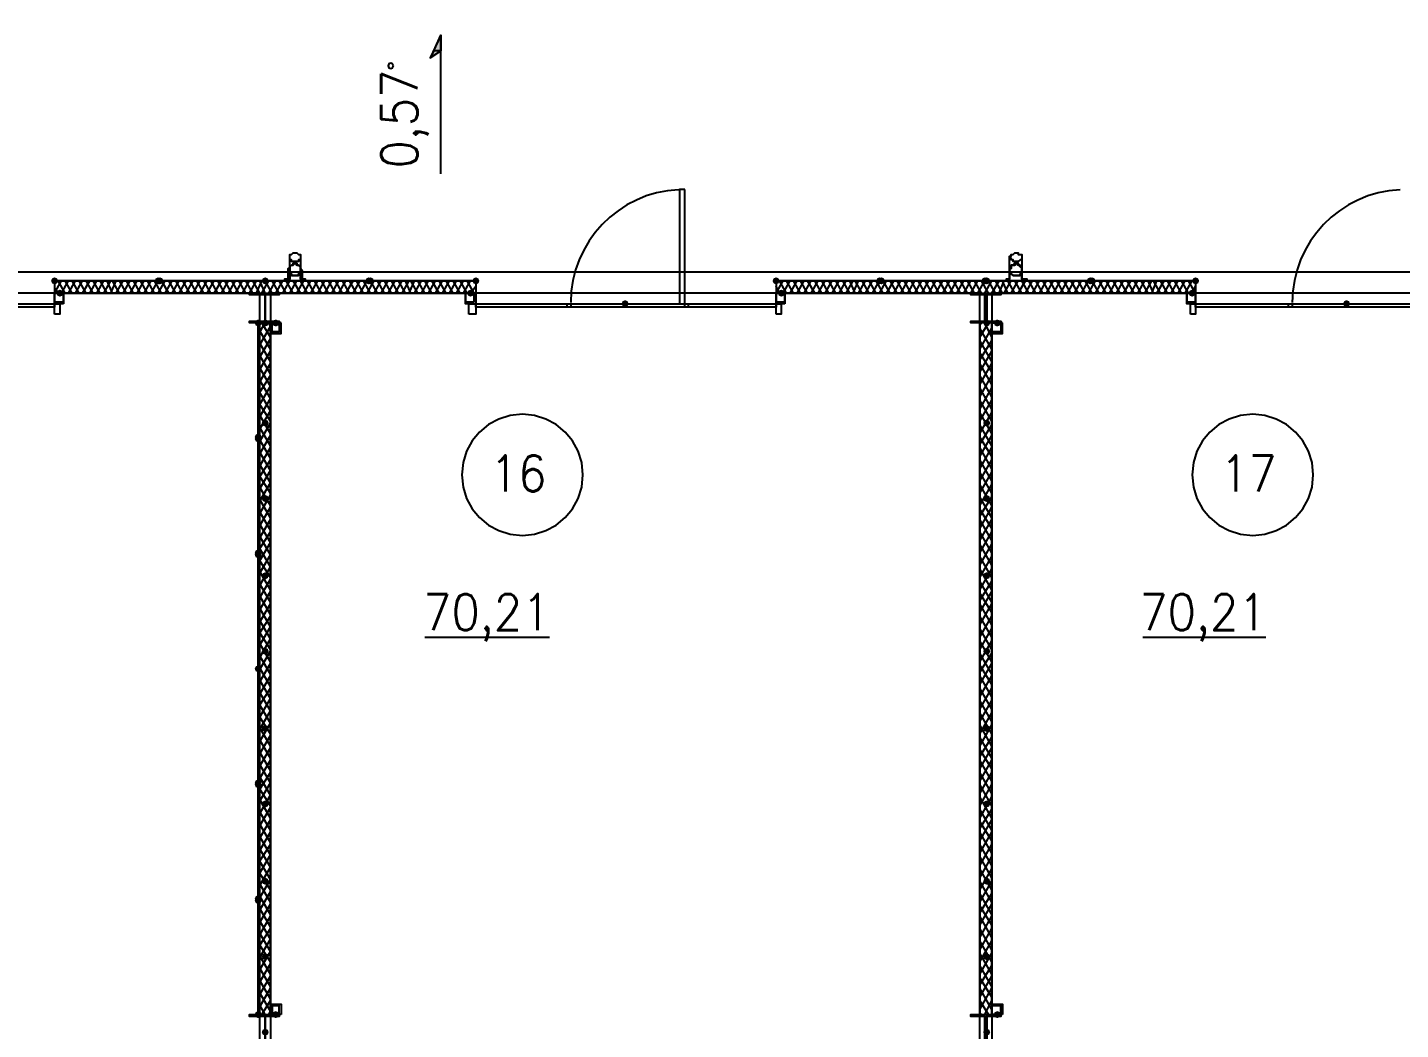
# Model space of a CAD drawing. Header units: millimetres. Extents: x 0 to 420, y 0 to 297.
# Drawn here: x 267.57 to 300.68, y 203.01 to 227.18 of the extents above; entities that cross this region are included whole.
import ezdxf

# ---------------------------------------------------------------- set-up
doc = ezdxf.new("R2010")
doc.units = ezdxf.units.MM
doc.layers.get('0').update_dxf_attribs({"linetype": 'CONTINUOUS'})
doc.styles.get("Standard").update_dxf_attribs({"font": 'STANDARD'})

msp = doc.modelspace()

# ---------------------------------------------------------------- hatches: boundary and pattern name
at = {"true_color": 0x000007}
h = msp.add_hatch(color=0, dxfattribs=at)
h.paths.add_polyline_path([(277.537333, 226.991333), (277.537333, 226.610333), (277.368, 226.610333)], flags=0)
h.paths.add_polyline_path([(277.537333, 226.610333), (277.368, 226.610333), (277.283333, 226.441)], flags=0)
at = {"true_color": 0x0000fe}
for points in [[(268.308667, 221.064667), (268.283796, 221.004871), (268.224, 220.98), (268.164204, 221.004871), (268.139333, 221.064667), (268.164204, 221.124462), (268.224, 221.149333), (268.283796, 221.124463)], [(270.806333, 221.064667), (270.781462, 221.004871), (270.721667, 220.98), (270.661871, 221.004871), (270.637, 221.064667), (270.661871, 221.124462), (270.721667, 221.149333), (270.781462, 221.124463)], [(270.848667, 221.064667), (270.823796, 221.004871), (270.764, 220.98), (270.704204, 221.004871), (270.679333, 221.064667), (270.704204, 221.124462), (270.764, 221.149333), (270.823796, 221.124463)], [(273.388667, 221.064667), (273.363796, 221.004871), (273.304, 220.98), (273.244204, 221.004871), (273.219333, 221.064667), (273.244204, 221.124462), (273.304, 221.149333), (273.363796, 221.124463)], [(273.388667, 221.064667), (273.363796, 221.004871), (273.304, 220.98), (273.244204, 221.004871), (273.219333, 221.064667), (273.244204, 221.124462), (273.304, 221.149333), (273.363796, 221.124463)], [(273.388667, 221.064667), (273.363796, 221.004871), (273.304, 220.98), (273.244204, 221.004871), (273.219333, 221.064667), (273.244204, 221.124462), (273.304, 221.149333), (273.363796, 221.124463)], [(273.388667, 221.064667), (273.363796, 221.004871), (273.304, 220.98), (273.244204, 221.004871), (273.219333, 221.064667), (273.244204, 221.124462), (273.304, 221.149333), (273.363796, 221.124463)], [(275.886333, 221.064667), (275.861463, 221.004871), (275.801667, 220.98), (275.741871, 221.004871), (275.717, 221.064667), (275.741871, 221.124462), (275.801667, 221.149333), (275.861462, 221.124463)], [(275.928667, 221.064667), (275.903796, 221.004871), (275.844, 220.98), (275.784204, 221.004871), (275.759333, 221.064667), (275.784204, 221.124462), (275.844, 221.149333), (275.903796, 221.124463)], [(278.468667, 221.064667), (278.443796, 221.004871), (278.384, 220.98), (278.324204, 221.004871), (278.299333, 221.064667), (278.324204, 221.124462), (278.384, 221.149333), (278.443796, 221.124463)], [(285.707667, 221.064667), (285.682796, 221.004871), (285.623, 220.98), (285.563204, 221.004871), (285.538333, 221.064667), (285.563204, 221.124462), (285.623, 221.149333), (285.682796, 221.124463)], [(288.205333, 221.064667), (288.180462, 221.004871), (288.120667, 220.98), (288.060871, 221.004871), (288.036, 221.064667), (288.060871, 221.124462), (288.120667, 221.149333), (288.180462, 221.124463)], [(288.247667, 221.064667), (288.222796, 221.004871), (288.163, 220.98), (288.103204, 221.004871), (288.078333, 221.064667), (288.103204, 221.124462), (288.163, 221.149333), (288.222796, 221.124463)], [(290.745333, 221.064667), (290.720463, 221.004871), (290.660667, 220.98), (290.600871, 221.004871), (290.576, 221.064667), (290.600871, 221.124462), (290.660667, 221.149333), (290.720462, 221.124463)], [(290.745333, 221.064667), (290.720463, 221.004871), (290.660667, 220.98), (290.600871, 221.004871), (290.576, 221.064667), (290.600871, 221.124462), (290.660667, 221.149333), (290.720462, 221.124463)], [(290.787667, 221.064667), (290.762796, 221.004871), (290.703, 220.98), (290.643204, 221.004871), (290.618333, 221.064667), (290.643204, 221.124462), (290.703, 221.149333), (290.762796, 221.124463)], [(290.787667, 221.064667), (290.762796, 221.004871), (290.703, 220.98), (290.643204, 221.004871), (290.618333, 221.064667), (290.643204, 221.124462), (290.703, 221.149333), (290.762796, 221.124463)], [(293.285333, 221.064667), (293.260463, 221.004871), (293.200667, 220.98), (293.140871, 221.004871), (293.116, 221.064667), (293.140871, 221.124462), (293.200667, 221.149333), (293.260462, 221.124463)], [(293.327667, 221.064667), (293.302796, 221.004871), (293.243, 220.98), (293.183204, 221.004871), (293.158333, 221.064667), (293.183204, 221.124462), (293.243, 221.149333), (293.302796, 221.124463)], [(295.825333, 221.064667), (295.800462, 221.004871), (295.740667, 220.98), (295.680871, 221.004871), (295.656, 221.064667), (295.680871, 221.124462), (295.740667, 221.149333), (295.800462, 221.124463)], [(273.219333, 220.048667), (273.194462, 219.988871), (273.134667, 219.964), (273.074871, 219.988871), (273.05, 220.048667), (273.074871, 220.108462), (273.134667, 220.133333), (273.194462, 220.108463)], [(273.219333, 217.297), (273.194462, 217.237204), (273.134667, 217.212333), (273.074871, 217.237204), (273.05, 217.297), (273.074871, 217.356796), (273.134667, 217.381667), (273.194462, 217.356796)], [(273.219333, 217.254667), (273.194462, 217.194871), (273.134667, 217.17), (273.074871, 217.194871), (273.05, 217.254667), (273.074871, 217.314462), (273.134667, 217.339333), (273.194462, 217.314463)], [(273.219333, 214.503), (273.194462, 214.443204), (273.134667, 214.418333), (273.074871, 214.443204), (273.05, 214.503), (273.074871, 214.562796), (273.134667, 214.587667), (273.194462, 214.562796)], [(273.219333, 214.460667), (273.194462, 214.400871), (273.134667, 214.376), (273.074871, 214.400871), (273.05, 214.460667), (273.074871, 214.520462), (273.134667, 214.545333), (273.194462, 214.520463)], [(273.219333, 211.709), (273.194462, 211.649204), (273.134667, 211.624333), (273.074871, 211.649204), (273.05, 211.709), (273.074871, 211.768796), (273.134667, 211.793667), (273.194462, 211.768796)], [(273.219333, 211.709), (273.194462, 211.649204), (273.134667, 211.624333), (273.074871, 211.649204), (273.05, 211.709), (273.074871, 211.768796), (273.134667, 211.793667), (273.194462, 211.768796)], [(273.219333, 208.957333), (273.194462, 208.897537), (273.134667, 208.872667), (273.074871, 208.897537), (273.05, 208.957333), (273.074871, 209.017129), (273.134667, 209.042), (273.194462, 209.017129)], [(273.219333, 208.915), (273.194462, 208.855204), (273.134667, 208.830333), (273.074871, 208.855204), (273.05, 208.915), (273.074871, 208.974796), (273.134667, 208.999667), (273.194462, 208.974796)], [(273.219333, 206.163333), (273.194462, 206.103537), (273.134667, 206.078667), (273.074871, 206.103537), (273.05, 206.163333), (273.074871, 206.223129), (273.134667, 206.248), (273.194462, 206.223129)], [(273.219333, 206.121), (273.194462, 206.061204), (273.134667, 206.036333), (273.074871, 206.061204), (273.05, 206.121), (273.074871, 206.180796), (273.134667, 206.205667), (273.194462, 206.180796)], [(273.219333, 203.369333), (273.194462, 203.309537), (273.134667, 203.284667), (273.074871, 203.309537), (273.05, 203.369333), (273.074871, 203.429129), (273.134667, 203.454), (273.194462, 203.429129)], [(273.219333, 203.369333), (273.194462, 203.309537), (273.134667, 203.284667), (273.074871, 203.309537), (273.05, 203.369333), (273.074871, 203.429129), (273.134667, 203.454), (273.194462, 203.429129)]]:
    msp.add_hatch(color=0, dxfattribs=at).paths.add_polyline_path(points, flags=0)
at = {"true_color": 0x000007}
h = msp.add_hatch(color=0, dxfattribs=at)
h.paths.add_polyline_path([(268.224, 221.064667), (273.304, 221.064667)], flags=0)
h.paths.add_polyline_path([(273.304, 221.064667), (268.224, 221.064667)], flags=0)
h = msp.add_hatch(color=0, dxfattribs=at)
h.paths.add_polyline_path([(273.304, 221.064667), (278.384, 221.064667)], flags=0)
h.paths.add_polyline_path([(278.384, 221.064667), (273.304, 221.064667)], flags=0)
h = msp.add_hatch(color=0, dxfattribs=at)
h.paths.add_polyline_path([(285.623, 221.064667), (290.660667, 221.064667)], flags=0)
h.paths.add_polyline_path([(290.660667, 221.064667), (285.623, 221.064667)], flags=0)
h = msp.add_hatch(color=0, dxfattribs=at)
h.paths.add_polyline_path([(290.703, 221.064667), (295.740667, 221.064667)], flags=0)
h.paths.add_polyline_path([(295.740667, 221.064667), (290.703, 221.064667)], flags=0)
for points in [[(268.435667, 220.768333), (268.410796, 220.708537), (268.351, 220.683667), (268.291204, 220.708537), (268.266333, 220.768333), (268.291204, 220.828129), (268.351, 220.853), (268.410796, 220.828129)], [(278.341667, 220.768333), (278.316796, 220.708537), (278.257, 220.683667), (278.197204, 220.708537), (278.172333, 220.768333), (278.197204, 220.828129), (278.257, 220.853), (278.316796, 220.828129)], [(282.067, 220.514333), (282.042129, 220.454537), (281.982333, 220.429667), (281.922538, 220.454537), (281.897667, 220.514333), (281.922537, 220.574129), (281.982333, 220.599), (282.042129, 220.574129)], [(282.067, 220.514333), (282.042129, 220.454537), (281.982333, 220.429667), (281.922538, 220.454537), (281.897667, 220.514333), (281.922537, 220.574129), (281.982333, 220.599), (282.042129, 220.574129)], [(285.834667, 220.768333), (285.809796, 220.708537), (285.75, 220.683667), (285.690204, 220.708537), (285.665333, 220.768333), (285.690204, 220.828129), (285.75, 220.853), (285.809796, 220.828129)], [(295.740667, 220.768333), (295.715796, 220.708537), (295.656, 220.683667), (295.596204, 220.708537), (295.571333, 220.768333), (295.596204, 220.828129), (295.656, 220.853), (295.715796, 220.828129)], [(299.466, 220.514333), (299.441129, 220.454537), (299.381333, 220.429667), (299.321537, 220.454537), (299.296667, 220.514333), (299.321537, 220.574129), (299.381333, 220.599), (299.441129, 220.574129)], [(299.466, 220.514333), (299.441129, 220.454537), (299.381333, 220.429667), (299.321537, 220.454537), (299.296667, 220.514333), (299.321537, 220.574129), (299.381333, 220.599), (299.441129, 220.574129)], [(273.388667, 220.048667), (273.363796, 219.988871), (273.304, 219.964), (273.244204, 219.988871), (273.219333, 220.048667), (273.244204, 220.108462), (273.304, 220.133333), (273.363796, 220.108463)], [(273.642667, 220.048667), (273.617796, 219.988871), (273.558, 219.964), (273.498204, 219.988871), (273.473333, 220.048667), (273.498204, 220.108462), (273.558, 220.133333), (273.617796, 220.108463)], [(290.787667, 220.048667), (290.762796, 219.988871), (290.703, 219.964), (290.643204, 219.988871), (290.618333, 220.048667), (290.643204, 220.108462), (290.703, 220.133333), (290.762796, 220.108463)], [(291.041667, 220.048667), (291.016796, 219.988871), (290.957, 219.964), (290.897204, 219.988871), (290.872333, 220.048667), (290.897204, 220.108462), (290.957, 220.133333), (291.016796, 220.108463)], [(273.388667, 217.635667), (273.363796, 217.575871), (273.304, 217.551), (273.244204, 217.575871), (273.219333, 217.635667), (273.244204, 217.695462), (273.304, 217.720333), (273.363796, 217.695463)], [(290.787667, 217.635667), (290.762796, 217.575871), (290.703, 217.551), (290.643204, 217.575871), (290.618333, 217.635667), (290.643204, 217.695462), (290.703, 217.720333), (290.762796, 217.695463)], [(273.388667, 215.815333), (273.363796, 215.755537), (273.304, 215.730667), (273.244204, 215.755537), (273.219333, 215.815333), (273.244204, 215.875129), (273.304, 215.9), (273.363796, 215.875129)], [(290.787667, 215.815333), (290.762796, 215.755537), (290.703, 215.730667), (290.643204, 215.755537), (290.618333, 215.815333), (290.643204, 215.875129), (290.703, 215.9), (290.762796, 215.875129)], [(273.388667, 213.952667), (273.363796, 213.892871), (273.304, 213.868), (273.244204, 213.892871), (273.219333, 213.952667), (273.244204, 214.012462), (273.304, 214.037333), (273.363796, 214.012463)], [(290.787667, 213.952667), (290.762796, 213.892871), (290.703, 213.868), (290.643204, 213.892871), (290.618333, 213.952667), (290.643204, 214.012462), (290.703, 214.037333), (290.762796, 214.012463)], [(273.388667, 212.132333), (273.363796, 212.072537), (273.304, 212.047667), (273.244204, 212.072537), (273.219333, 212.132333), (273.244204, 212.192129), (273.304, 212.217), (273.363796, 212.192129)], [(290.787667, 212.132333), (290.762796, 212.072537), (290.703, 212.047667), (290.643204, 212.072537), (290.618333, 212.132333), (290.643204, 212.192129), (290.703, 212.217), (290.762796, 212.192129)], [(273.388667, 210.269667), (273.363796, 210.209871), (273.304, 210.185), (273.244204, 210.209871), (273.219333, 210.269667), (273.244204, 210.329462), (273.304, 210.354333), (273.363796, 210.329463)], [(290.787667, 210.269667), (290.762796, 210.209871), (290.703, 210.185), (290.643204, 210.209871), (290.618333, 210.269667), (290.643204, 210.329462), (290.703, 210.354333), (290.762796, 210.329463)], [(273.388667, 208.449333), (273.363796, 208.389537), (273.304, 208.364667), (273.244204, 208.389537), (273.219333, 208.449333), (273.244204, 208.509129), (273.304, 208.534), (273.363796, 208.509129)], [(290.787667, 208.449333), (290.762796, 208.389537), (290.703, 208.364667), (290.643204, 208.389537), (290.618333, 208.449333), (290.643204, 208.509129), (290.703, 208.534), (290.762796, 208.509129)], [(273.388667, 206.586667), (273.363796, 206.526871), (273.304, 206.502), (273.244204, 206.526871), (273.219333, 206.586667), (273.244204, 206.646462), (273.304, 206.671333), (273.363796, 206.646463)], [(290.787667, 206.586667), (290.762796, 206.526871), (290.703, 206.502), (290.643204, 206.526871), (290.618333, 206.586667), (290.643204, 206.646462), (290.703, 206.671333), (290.762796, 206.646463)], [(273.388667, 204.766333), (273.363796, 204.706537), (273.304, 204.681667), (273.244204, 204.706537), (273.219333, 204.766333), (273.244204, 204.826129), (273.304, 204.851), (273.363796, 204.826129)], [(290.787667, 204.766333), (290.762796, 204.706537), (290.703, 204.681667), (290.643204, 204.706537), (290.618333, 204.766333), (290.643204, 204.826129), (290.703, 204.851), (290.762796, 204.826129)], [(273.642667, 203.369333), (273.617796, 203.309537), (273.558, 203.284667), (273.498204, 203.309537), (273.473333, 203.369333), (273.498204, 203.429129), (273.558, 203.454), (273.617796, 203.429129)], [(291.041667, 203.369333), (291.016796, 203.309537), (290.957, 203.284667), (290.897204, 203.309537), (290.872333, 203.369333), (290.897204, 203.429129), (290.957, 203.454), (291.016796, 203.429129)], [(273.388667, 202.946), (273.363796, 202.886204), (273.304, 202.861333), (273.244204, 202.886204), (273.219333, 202.946), (273.244204, 203.005796), (273.304, 203.030667), (273.363796, 203.005796)], [(290.787667, 202.946), (290.762796, 202.886204), (290.703, 202.861333), (290.643204, 202.886204), (290.618333, 202.946), (290.643204, 203.005796), (290.703, 203.030667), (290.762796, 203.005796)]]:
    msp.add_hatch(color=0, dxfattribs=at).paths.add_polyline_path(points, flags=0)
h = msp.add_hatch(color=0, dxfattribs=at)
h.paths.add_polyline_path([(273.134667, 220.048667), (273.134667, 203.369333)], flags=0)
h.paths.add_polyline_path([(273.134667, 203.369333), (273.134667, 220.048667)], flags=0)

# ---------------------------------------------------------------- linework, layer by layer
at = {"color": 0, "true_color": 0x000007}
for points in [[(116.416667, 229.912333), (377.994333, 229.912333), (377.994333, 221.276333), (116.416667, 221.276333)], [(277.537333, 226.991333), (277.537333, 226.610333), (277.368, 226.610333)], [(277.537333, 226.610333), (277.368, 226.610333), (277.283333, 226.441)], [(276.394333, 226.2505), (276.375728, 226.295394), (276.330833, 226.314), (276.285939, 226.295394), (276.267333, 226.2505), (276.285939, 226.205605), (276.330833, 226.187), (276.375728, 226.205605)], [(283.421667, 223.266), (283.294667, 223.266), (283.294667, 220.514333), (283.421667, 220.514333)], [(273.896667, 221.615), (273.896667, 221.657333), (273.896667, 221.699667), (273.939, 221.699667), (273.981333, 221.742), (274.023667, 221.742), (274.066, 221.742), (274.108333, 221.699667), (274.150667, 221.699667), (274.150667, 221.657333), (274.150667, 221.615), (274.150667, 221.572667), (274.108333, 221.572667), (274.108333, 221.530333), (274.066, 221.530333), (274.023667, 221.530333), (273.981333, 221.530333), (273.939, 221.530333), (273.939, 221.572667), (273.896667, 221.572667)], [(291.253333, 221.615), (291.253333, 221.657333), (291.295667, 221.657333), (291.295667, 221.699667), (291.338, 221.699667), (291.380333, 221.742), (291.422667, 221.742), (291.465, 221.742), (291.465, 221.699667), (291.507333, 221.699667), (291.549667, 221.699667), (291.549667, 221.657333), (291.549667, 221.615), (291.549667, 221.572667), (291.507333, 221.572667), (291.465, 221.530333), (291.422667, 221.530333), (291.380333, 221.530333), (291.338, 221.530333), (291.338, 221.572667), (291.295667, 221.572667), (291.295667, 221.615)], [(104.309333, 103.589667), (390.101667, 103.589667), (390.101667, 221.276333), (104.309333, 221.276333)], [(273.769667, 221.107), (273.854333, 221.107), (273.854333, 221.318667), (273.854333, 221.361), (273.896667, 221.361), (273.896667, 221.403333), (273.939, 221.445667), (273.981333, 221.445667), (273.981333, 221.488), (274.023667, 221.488), (274.066, 221.488), (274.066, 221.445667), (274.108333, 221.445667), (274.150667, 221.403333), (274.150667, 221.361), (274.193, 221.318667), (274.193, 221.107), (274.277667, 221.107), (274.150667, 221.107), (274.150667, 221.318667), (274.150667, 221.361), (274.150667, 221.403333), (274.108333, 221.445667), (274.066, 221.445667), (274.023667, 221.488), (273.981333, 221.445667), (273.939, 221.445667), (273.896667, 221.403333), (273.896667, 221.361), (273.896667, 221.318667), (273.896667, 221.107), (273.769667, 221.107), (273.854333, 221.107), (273.854333, 221.318667), (273.854333, 221.361), (273.896667, 221.361), (273.896667, 221.403333), (273.939, 221.445667), (273.981333, 221.445667), (273.981333, 221.488), (274.023667, 221.488), (274.066, 221.488), (274.066, 221.445667), (274.108333, 221.445667), (274.150667, 221.403333), (274.150667, 221.361), (274.193, 221.318667), (274.193, 221.107), (274.277667, 221.107), (274.150667, 221.107), (274.150667, 221.318667), (274.150667, 221.361), (274.150667, 221.403333), (274.108333, 221.445667), (274.066, 221.445667), (274.023667, 221.488), (273.981333, 221.445667), (273.939, 221.445667), (273.896667, 221.403333), (273.896667, 221.361), (273.896667, 221.318667), (273.896667, 221.107), (273.769667, 221.107), (273.896667, 221.107), (273.896667, 221.318667), (273.896667, 221.361), (273.896667, 221.403333), (273.939, 221.445667), (273.981333, 221.445667), (274.023667, 221.488), (274.066, 221.445667), (274.108333, 221.445667), (274.150667, 221.403333), (274.150667, 221.361), (274.150667, 221.318667), (274.150667, 221.107), (274.277667, 221.107), (274.193, 221.107), (274.193, 221.318667), (274.150667, 221.361), (274.150667, 221.403333), (274.108333, 221.445667), (274.066, 221.445667), (274.066, 221.488), (274.023667, 221.488), (273.981333, 221.488), (273.981333, 221.445667), (273.939, 221.445667), (273.896667, 221.403333), (273.896667, 221.361), (273.854333, 221.361), (273.854333, 221.318667), (273.854333, 221.107)], [(273.896667, 221.318667), (273.896667, 221.276333), (273.896667, 221.234), (273.939, 221.234), (273.939, 221.191667), (273.981333, 221.191667), (274.023667, 221.191667), (274.066, 221.191667), (274.108333, 221.191667), (274.108333, 221.234), (274.150667, 221.234), (274.150667, 221.276333), (274.150667, 221.318667), (274.150667, 221.361), (274.150667, 221.403333), (274.108333, 221.445667), (274.066, 221.445667), (274.023667, 221.488), (273.981333, 221.445667), (273.939, 221.445667), (273.896667, 221.403333), (273.896667, 221.361), (273.896667, 221.318667), (273.896667, 221.361), (273.896667, 221.403333), (273.939, 221.445667), (273.981333, 221.445667), (274.023667, 221.488), (274.066, 221.445667), (274.108333, 221.445667), (274.150667, 221.403333), (274.150667, 221.361), (274.150667, 221.318667), (274.150667, 221.276333), (274.150667, 221.234), (274.108333, 221.234), (274.108333, 221.191667), (274.066, 221.191667), (274.023667, 221.191667), (273.981333, 221.191667), (273.939, 221.191667), (273.939, 221.234), (273.896667, 221.234), (273.896667, 221.276333)], [(274.150667, 221.318667), (274.150667, 221.276333), (274.150667, 221.234), (274.108333, 221.234), (274.108333, 221.191667), (274.066, 221.191667), (274.023667, 221.191667), (273.981333, 221.191667), (273.939, 221.191667), (273.939, 221.234), (273.896667, 221.234), (273.896667, 221.276333), (273.896667, 221.318667), (273.896667, 221.361), (273.896667, 221.403333), (273.939, 221.445667), (273.981333, 221.445667), (274.023667, 221.488), (274.066, 221.445667), (274.108333, 221.445667), (274.150667, 221.403333), (274.150667, 221.361)], [(291.168667, 221.107), (291.253333, 221.107), (291.253333, 221.318667), (291.253333, 221.361), (291.295667, 221.403333), (291.295667, 221.445667), (291.338, 221.445667), (291.380333, 221.488), (291.422667, 221.488), (291.465, 221.488), (291.465, 221.445667), (291.507333, 221.445667), (291.549667, 221.403333), (291.549667, 221.361), (291.549667, 221.318667), (291.549667, 221.107), (291.676667, 221.107), (291.549667, 221.107), (291.549667, 221.318667), (291.549667, 221.361), (291.549667, 221.403333), (291.507333, 221.403333), (291.507333, 221.445667), (291.465, 221.445667), (291.422667, 221.488), (291.380333, 221.445667), (291.338, 221.445667), (291.295667, 221.445667), (291.295667, 221.403333), (291.295667, 221.361), (291.253333, 221.361), (291.253333, 221.318667), (291.253333, 221.107), (291.168667, 221.107), (291.253333, 221.107), (291.253333, 221.318667), (291.253333, 221.361), (291.295667, 221.403333), (291.295667, 221.445667), (291.338, 221.445667), (291.380333, 221.488), (291.422667, 221.488), (291.465, 221.488), (291.465, 221.445667), (291.507333, 221.445667), (291.549667, 221.403333), (291.549667, 221.361), (291.549667, 221.318667), (291.549667, 221.107), (291.676667, 221.107), (291.549667, 221.107), (291.549667, 221.318667), (291.549667, 221.361), (291.549667, 221.403333), (291.507333, 221.403333), (291.507333, 221.445667), (291.465, 221.445667), (291.422667, 221.488), (291.380333, 221.445667), (291.338, 221.445667), (291.295667, 221.445667), (291.295667, 221.403333), (291.295667, 221.361), (291.253333, 221.361), (291.253333, 221.318667), (291.253333, 221.107), (291.168667, 221.107), (291.253333, 221.107), (291.253333, 221.318667), (291.253333, 221.361), (291.295667, 221.361), (291.295667, 221.403333), (291.295667, 221.445667), (291.338, 221.445667), (291.380333, 221.445667), (291.422667, 221.488), (291.465, 221.445667), (291.507333, 221.445667), (291.507333, 221.403333), (291.549667, 221.403333), (291.549667, 221.361), (291.549667, 221.318667), (291.549667, 221.107), (291.676667, 221.107), (291.549667, 221.107), (291.549667, 221.318667), (291.549667, 221.361), (291.549667, 221.403333), (291.507333, 221.445667), (291.465, 221.445667), (291.465, 221.488), (291.422667, 221.488), (291.380333, 221.488), (291.338, 221.445667), (291.295667, 221.445667), (291.295667, 221.403333), (291.253333, 221.361), (291.253333, 221.318667), (291.253333, 221.107)], [(291.253333, 221.318667), (291.295667, 221.276333), (291.295667, 221.234), (291.338, 221.191667), (291.380333, 221.191667), (291.422667, 221.191667), (291.465, 221.191667), (291.507333, 221.191667), (291.507333, 221.234), (291.549667, 221.234), (291.549667, 221.276333), (291.549667, 221.318667), (291.549667, 221.361), (291.549667, 221.403333), (291.507333, 221.403333), (291.507333, 221.445667), (291.465, 221.445667), (291.422667, 221.488), (291.380333, 221.445667), (291.338, 221.445667), (291.295667, 221.445667), (291.295667, 221.403333), (291.295667, 221.361), (291.253333, 221.361), (291.253333, 221.318667), (291.253333, 221.361), (291.295667, 221.361), (291.295667, 221.403333), (291.295667, 221.445667), (291.338, 221.445667), (291.380333, 221.445667), (291.422667, 221.488), (291.465, 221.445667), (291.507333, 221.445667), (291.507333, 221.403333), (291.549667, 221.403333), (291.549667, 221.361), (291.549667, 221.318667), (291.549667, 221.276333), (291.549667, 221.234), (291.507333, 221.234), (291.507333, 221.191667), (291.465, 221.191667), (291.422667, 221.191667), (291.380333, 221.191667), (291.338, 221.191667), (291.295667, 221.234), (291.295667, 221.276333)], [(291.549667, 221.318667), (291.549667, 221.276333), (291.549667, 221.234), (291.507333, 221.234), (291.507333, 221.191667), (291.465, 221.191667), (291.422667, 221.191667), (291.380333, 221.191667), (291.338, 221.191667), (291.295667, 221.234), (291.295667, 221.276333), (291.253333, 221.318667), (291.253333, 221.361), (291.295667, 221.361), (291.295667, 221.403333), (291.295667, 221.445667), (291.338, 221.445667), (291.380333, 221.445667), (291.422667, 221.488), (291.465, 221.445667), (291.507333, 221.445667), (291.507333, 221.403333), (291.549667, 221.403333), (291.549667, 221.361)], [(268.224, 221.064667), (273.304, 221.064667)], [(273.304, 221.064667), (268.224, 221.064667)], [(268.224, 221.064667), (273.304, 221.064667)], [(268.224, 221.064667), (273.304, 221.064667)], [(273.304, 221.064667), (278.384, 221.064667)], [(278.384, 221.064667), (273.304, 221.064667)], [(278.384, 221.064667), (273.304, 221.064667)], [(278.384, 221.064667), (273.304, 221.064667)], [(285.623, 221.064667), (290.660667, 221.064667)], [(290.660667, 221.064667), (285.623, 221.064667)], [(285.623, 221.064667), (290.660667, 221.064667)], [(285.623, 221.064667), (290.660667, 221.064667)], [(290.703, 221.064667), (295.740667, 221.064667)], [(295.740667, 221.064667), (290.703, 221.064667)], [(295.740667, 221.064667), (290.703, 221.064667)], [(295.740667, 221.064667), (290.703, 221.064667)], [(273.177, 220.768333), (256.074333, 220.768333), (256.074333, 186.266667), (273.177, 186.266667)], [(268.435667, 220.514333), (268.224, 220.514333), (268.224, 220.768333), (268.435667, 220.768333)], [(268.435667, 220.556667), (268.435667, 220.768333), (268.224, 220.768333), (268.224, 220.556667)], [(273.642667, 220.048667), (272.923, 220.048667), (272.923, 220.091), (273.304, 220.091), (273.304, 220.726), (272.923, 220.726), (272.923, 220.768333), (273.642667, 220.768333), (273.642667, 220.726), (273.304, 220.726), (273.304, 220.091), (273.642667, 220.091)], [(290.533667, 186.266667), (290.533667, 220.768333), (273.431, 220.768333), (273.431, 186.266667)], [(278.384, 220.514333), (278.13, 220.514333), (278.13, 220.768333), (278.384, 220.768333)], [(278.341667, 220.556667), (278.341667, 220.768333), (278.13, 220.768333), (278.13, 220.556667)], [(285.834667, 220.514333), (285.623, 220.514333), (285.623, 220.768333), (285.834667, 220.768333)], [(285.834667, 220.556667), (285.834667, 220.768333), (285.623, 220.768333), (285.623, 220.556667)], [(291.041667, 220.048667), (290.322, 220.048667), (290.322, 220.091), (290.660667, 220.091), (290.660667, 220.726), (290.322, 220.726), (290.322, 220.768333), (291.041667, 220.768333), (291.041667, 220.726), (290.703, 220.726), (290.703, 220.091), (291.041667, 220.091)], [(290.83, 186.266667), (307.932667, 186.266667), (307.932667, 220.768333), (290.83, 220.768333)], [(295.740667, 220.514333), (295.529, 220.514333), (295.529, 220.768333), (295.740667, 220.768333)], [(295.740667, 220.556667), (295.740667, 220.768333), (295.529, 220.768333), (295.529, 220.556667)], [(260.985, 220.514333), (268.224, 220.514333), (268.224, 220.429667), (260.985, 220.429667)], [(268.224, 220.260333), (268.224, 220.514333), (268.351, 220.514333), (268.351, 220.260333)], [(278.214667, 220.260333), (278.214667, 220.514333), (278.384, 220.514333), (278.384, 220.260333)], [(278.384, 220.514333), (285.623, 220.514333), (285.623, 220.429667), (278.384, 220.429667)], [(280.585333, 220.514333), (280.67, 220.514333), (280.67, 220.429667), (280.585333, 220.429667)], [(283.421667, 220.514333), (283.506333, 220.514333), (283.506333, 220.429667), (283.421667, 220.429667)], [(285.623, 220.260333), (285.623, 220.514333), (285.75, 220.514333), (285.75, 220.260333)], [(295.613667, 220.260333), (295.613667, 220.514333), (295.740667, 220.514333), (295.740667, 220.260333)], [(295.740667, 220.514333), (303.022, 220.514333), (303.022, 220.429667), (295.740667, 220.429667)], [(297.984333, 220.514333), (298.069, 220.514333), (298.069, 220.429667), (297.984333, 220.429667)], [(273.134667, 220.048667), (273.134667, 203.369333)], [(273.134667, 203.369333), (273.134667, 220.048667)], [(273.431, 203.369333), (273.431, 220.048667), (273.134667, 220.048667), (273.134667, 203.369333)], [(273.134667, 220.048667), (273.134667, 203.369333)], [(273.134667, 220.048667), (273.134667, 203.369333)], [(273.685, 220.048667), (273.431, 220.048667), (273.431, 219.794667), (273.685, 219.794667)], [(273.642667, 220.048667), (273.642667, 219.837), (273.473333, 219.837), (273.473333, 220.048667)], [(290.83, 203.369333), (290.83, 220.048667), (290.533667, 220.048667), (290.533667, 203.369333)], [(291.084, 220.048667), (290.83, 220.048667), (290.83, 219.794667), (291.084, 219.794667)], [(291.041667, 220.048667), (291.041667, 219.837), (290.83, 219.837), (290.83, 220.048667)], [(273.642667, 202.649667), (272.923, 202.649667), (272.923, 202.692), (273.304, 202.692), (273.304, 203.327), (272.923, 203.327), (272.923, 203.369333), (273.642667, 203.369333), (273.642667, 203.327), (273.304, 203.327), (273.304, 202.692), (273.642667, 202.692)], [(273.685, 203.369333), (273.431, 203.369333), (273.431, 203.623333), (273.685, 203.623333)], [(273.642667, 203.369333), (273.642667, 203.581), (273.473333, 203.581), (273.473333, 203.369333)], [(291.041667, 202.649667), (290.322, 202.649667), (290.322, 202.692), (290.660667, 202.692), (290.660667, 203.327), (290.322, 203.327), (290.322, 203.369333), (291.041667, 203.369333), (291.041667, 203.327), (290.703, 203.327), (290.703, 202.692), (291.041667, 202.692)], [(291.084, 203.369333), (290.83, 203.369333), (290.83, 203.623333), (291.084, 203.623333)], [(291.041667, 203.369333), (291.041667, 203.581), (290.83, 203.581), (290.83, 203.369333)]]:
    msp.add_lwpolyline(points, close=True, dxfattribs=at)
for points in [[(277.537333, 223.647), (277.537333, 226.991333), (277.283333, 226.441), (277.537333, 226.610333)], [(283.27201, 223.262977), (283.003484, 223.237163), (282.743402, 223.186219), (282.492983, 223.111416), (282.25344, 223.014024), (282.025991, 222.895314), (281.811852, 222.756555), (281.612238, 222.599018), (281.428367, 222.423973), (281.261453, 222.23269), (281.112713, 222.026438), (280.983364, 221.806489), (280.874621, 221.574112), (280.7877, 221.330577), (280.723818, 221.077154), (280.684191, 220.815115), (280.670034, 220.545728)], [(300.67101, 223.262977), (300.402484, 223.237163), (300.142402, 223.186219), (299.891983, 223.111416), (299.65244, 223.014024), (299.424991, 222.895314), (299.210852, 222.756555), (299.011238, 222.599018), (298.827367, 222.423973), (298.660453, 222.23269), (298.511713, 222.026438), (298.382364, 221.806489), (298.273621, 221.574112), (298.1867, 221.330577), (298.122818, 221.077154), (298.083191, 220.815115), (298.069034, 220.545728)], [(273.896667, 221.318667), (273.896667, 221.615)], [(274.150667, 221.615), (274.150667, 221.318667)], [(291.253333, 221.318667), (291.253333, 221.615)], [(291.549667, 221.615), (291.549667, 221.318667)], [(268.224, 221.064667), (273.304, 221.064667), (268.224, 221.064667), (273.304, 221.064667)], [(268.224, 220.768333), (268.393333, 221.064667)], [(268.224, 221.064667), (268.224, 220.768333)], [(268.224, 221.064667), (268.224, 220.768333)], [(278.384, 221.064667), (268.224, 221.064667)], [(268.308667, 220.768333), (268.224, 220.895333)], [(268.478, 220.768333), (268.308667, 221.064667)], [(268.393333, 220.768333), (268.562667, 221.064667)], [(268.647333, 220.768333), (268.478, 221.064667)], [(268.562667, 220.768333), (268.732, 221.064667)], [(268.816667, 220.768333), (268.647333, 221.064667)], [(268.732, 220.768333), (268.901333, 221.064667)], [(268.986, 220.768333), (268.816667, 221.064667)], [(268.901333, 220.768333), (269.070667, 221.064667)], [(269.155333, 220.768333), (268.986, 221.064667)], [(269.070667, 220.768333), (269.24, 221.064667)], [(269.324667, 220.768333), (269.155333, 221.064667)], [(269.24, 220.768333), (269.409333, 221.064667)], [(269.494, 220.768333), (269.324667, 221.064667)], [(269.409333, 220.768333), (269.578667, 221.064667)], [(269.621, 220.768333), (269.494, 221.064667)], [(269.578667, 220.768333), (269.705667, 221.064667)], [(269.790333, 220.768333), (269.621, 221.064667)], [(269.705667, 220.768333), (269.875, 221.064667)], [(269.959667, 220.768333), (269.790333, 221.064667)], [(269.875, 220.768333), (270.044333, 221.064667)], [(270.129, 220.768333), (269.959667, 221.064667)], [(270.044333, 220.768333), (270.213667, 221.064667)], [(270.298333, 220.768333), (270.129, 221.064667)], [(270.213667, 220.768333), (270.383, 221.064667)], [(270.467667, 220.768333), (270.298333, 221.064667)], [(270.383, 220.768333), (270.552333, 221.064667)], [(270.637, 220.768333), (270.467667, 221.064667)], [(270.552333, 220.768333), (270.721667, 221.064667)], [(270.806333, 220.768333), (270.637, 221.064667)], [(270.721667, 220.768333), (270.891, 221.064667)], [(270.975667, 220.768333), (270.806333, 221.064667)], [(270.891, 220.768333), (271.060333, 221.064667)], [(271.145, 220.768333), (270.975667, 221.064667)], [(271.060333, 220.768333), (271.229667, 221.064667)], [(271.314333, 220.768333), (271.145, 221.064667)], [(271.229667, 220.768333), (271.399, 221.064667)], [(271.483667, 220.768333), (271.314333, 221.064667)], [(271.399, 220.768333), (271.568333, 221.064667)], [(271.653, 220.768333), (271.483667, 221.064667)], [(271.568333, 220.768333), (271.737667, 221.064667)], [(271.822333, 220.768333), (271.653, 221.064667)], [(271.737667, 220.768333), (271.907, 221.064667)], [(271.991667, 220.768333), (271.822333, 221.064667)], [(271.907, 220.768333), (272.076333, 221.064667)], [(272.161, 220.768333), (271.991667, 221.064667)], [(272.076333, 220.768333), (272.245667, 221.064667)], [(272.330333, 220.768333), (272.161, 221.064667)], [(272.245667, 220.768333), (272.415, 221.064667)], [(272.499667, 220.768333), (272.330333, 221.064667)], [(272.415, 220.768333), (272.584333, 221.064667)], [(272.669, 220.768333), (272.499667, 221.064667)], [(272.584333, 220.768333), (272.753667, 221.064667)], [(272.838333, 220.768333), (272.669, 221.064667)], [(272.753667, 220.768333), (272.923, 221.064667)], [(273.007667, 220.768333), (272.838333, 221.064667)], [(272.923, 220.768333), (273.092333, 221.064667)], [(273.177, 220.768333), (273.007667, 221.064667)], [(273.092333, 220.768333), (273.219333, 221.064667)], [(273.304, 220.768333), (273.177, 221.064667)], [(273.219333, 220.768333), (273.388667, 221.064667)], [(278.384, 221.064667), (273.304, 221.064667), (278.384, 221.064667), (273.304, 221.064667)], [(273.473333, 220.768333), (273.304, 221.064667)], [(273.388667, 220.768333), (273.558, 221.064667)], [(273.642667, 220.768333), (273.473333, 221.064667)], [(273.558, 220.768333), (273.727333, 221.064667)], [(273.812, 220.768333), (273.642667, 221.064667)], [(273.727333, 220.768333), (273.896667, 221.064667)], [(273.981333, 220.768333), (273.812, 221.064667)], [(273.896667, 220.768333), (274.066, 221.064667)], [(274.150667, 220.768333), (273.981333, 221.064667)], [(274.066, 220.768333), (274.235333, 221.064667)], [(274.32, 220.768333), (274.150667, 221.064667)], [(274.235333, 220.768333), (274.404667, 221.064667)], [(274.489333, 220.768333), (274.32, 221.064667)], [(274.404667, 220.768333), (274.574, 221.064667)], [(274.658667, 220.768333), (274.489333, 221.064667)], [(274.574, 220.768333), (274.743333, 221.064667)], [(274.828, 220.768333), (274.658667, 221.064667)], [(274.743333, 220.768333), (274.912667, 221.064667)], [(274.997333, 220.768333), (274.828, 221.064667)], [(274.912667, 220.768333), (275.082, 221.064667)], [(275.166667, 220.768333), (274.997333, 221.064667)], [(275.082, 220.768333), (275.251333, 221.064667)], [(275.336, 220.768333), (275.166667, 221.064667)], [(275.251333, 220.768333), (275.420667, 221.064667)], [(275.505333, 220.768333), (275.336, 221.064667)], [(275.420667, 220.768333), (275.59, 221.064667)], [(275.674667, 220.768333), (275.505333, 221.064667)], [(275.59, 220.768333), (275.759333, 221.064667)], [(275.844, 220.768333), (275.674667, 221.064667)], [(275.759333, 220.768333), (275.928667, 221.064667)], [(276.013333, 220.768333), (275.844, 221.064667)], [(275.928667, 220.768333), (276.098, 221.064667)], [(276.182667, 220.768333), (276.013333, 221.064667)], [(276.098, 220.768333), (276.267333, 221.064667)], [(276.352, 220.768333), (276.182667, 221.064667)], [(276.267333, 220.768333), (276.436667, 221.064667)], [(276.521333, 220.768333), (276.352, 221.064667)], [(276.436667, 220.768333), (276.606, 221.064667)], [(276.690667, 220.768333), (276.521333, 221.064667)], [(276.606, 220.768333), (276.775333, 221.064667)], [(276.817667, 220.768333), (276.690667, 221.064667)], [(276.775333, 220.768333), (276.902333, 221.064667)], [(276.987, 220.768333), (276.817667, 221.064667)], [(276.902333, 220.768333), (277.071667, 221.064667)], [(277.156333, 220.768333), (276.987, 221.064667)], [(277.071667, 220.768333), (277.241, 221.064667)], [(277.325667, 220.768333), (277.156333, 221.064667)], [(277.241, 220.768333), (277.410333, 221.064667)], [(277.495, 220.768333), (277.325667, 221.064667)], [(277.410333, 220.768333), (277.579667, 221.064667)], [(277.664333, 220.768333), (277.495, 221.064667)], [(277.579667, 220.768333), (277.749, 221.064667)], [(277.833667, 220.768333), (277.664333, 221.064667)], [(277.749, 220.768333), (277.918333, 221.064667)], [(278.003, 220.768333), (277.833667, 221.064667)], [(277.918333, 220.768333), (278.087667, 221.064667)], [(278.172333, 220.768333), (278.003, 221.064667)], [(278.087667, 220.768333), (278.257, 221.064667)], [(278.341667, 220.768333), (278.172333, 221.064667)], [(278.257, 220.768333), (278.384, 220.937667)], [(278.384, 221.022333), (278.341667, 221.064667)], [(278.384, 221.064667), (278.384, 220.768333)], [(278.384, 221.064667), (278.384, 220.768333)], [(285.623, 221.064667), (290.660667, 221.064667), (285.623, 221.064667), (290.660667, 221.064667)], [(285.623, 221.022333), (285.623, 221.064667)], [(285.623, 220.768333), (285.792333, 221.064667)], [(285.623, 221.064667), (285.623, 220.768333)], [(285.623, 221.064667), (285.623, 220.768333)], [(295.740667, 221.064667), (285.623, 221.064667)], [(285.707667, 220.768333), (285.623, 220.937667)], [(285.877, 220.768333), (285.707667, 221.064667)], [(285.792333, 220.768333), (285.961667, 221.064667)], [(286.046333, 220.768333), (285.877, 221.064667)], [(285.961667, 220.768333), (286.131, 221.064667)], [(286.215667, 220.768333), (286.046333, 221.064667)], [(286.131, 220.768333), (286.300333, 221.064667)], [(286.385, 220.768333), (286.215667, 221.064667)], [(286.300333, 220.768333), (286.469667, 221.064667)], [(286.554333, 220.768333), (286.385, 221.064667)], [(286.469667, 220.768333), (286.639, 221.064667)], [(286.723667, 220.768333), (286.554333, 221.064667)], [(286.639, 220.768333), (286.808333, 221.064667)], [(286.893, 220.768333), (286.723667, 221.064667)], [(286.808333, 220.768333), (286.977667, 221.064667)], [(287.062333, 220.768333), (286.893, 221.064667)], [(286.977667, 220.768333), (287.147, 221.064667)], [(287.231667, 220.768333), (287.062333, 221.064667)], [(287.147, 220.768333), (287.316333, 221.064667)], [(287.401, 220.768333), (287.231667, 221.064667)], [(287.316333, 220.768333), (287.485667, 221.064667)], [(287.528, 220.768333), (287.401, 221.064667)], [(287.485667, 220.768333), (287.612667, 221.064667)], [(287.697333, 220.768333), (287.528, 221.064667)], [(287.612667, 220.768333), (287.782, 221.064667)], [(287.866667, 220.768333), (287.697333, 221.064667)], [(287.782, 220.768333), (287.951333, 221.064667)], [(288.036, 220.768333), (287.866667, 221.064667)], [(287.951333, 220.768333), (288.120667, 221.064667)], [(288.205333, 220.768333), (288.036, 221.064667)], [(288.120667, 220.768333), (288.29, 221.064667)], [(288.374667, 220.768333), (288.205333, 221.064667)], [(288.29, 220.768333), (288.459333, 221.064667)], [(288.544, 220.768333), (288.374667, 221.064667)], [(288.459333, 220.768333), (288.628667, 221.064667)], [(288.713333, 220.768333), (288.544, 221.064667)], [(288.628667, 220.768333), (288.798, 221.064667)], [(288.882667, 220.768333), (288.713333, 221.064667)], [(288.798, 220.768333), (288.967333, 221.064667)], [(289.052, 220.768333), (288.882667, 221.064667)], [(288.967333, 220.768333), (289.136667, 221.064667)], [(289.221333, 220.768333), (289.052, 221.064667)], [(289.136667, 220.768333), (289.306, 221.064667)], [(289.390667, 220.768333), (289.221333, 221.064667)], [(289.306, 220.768333), (289.475333, 221.064667)], [(289.56, 220.768333), (289.390667, 221.064667)], [(289.475333, 220.768333), (289.644667, 221.064667)], [(289.729333, 220.768333), (289.56, 221.064667)], [(289.644667, 220.768333), (289.814, 221.064667)], [(289.898667, 220.768333), (289.729333, 221.064667)], [(289.814, 220.768333), (289.983333, 221.064667)], [(290.068, 220.768333), (289.898667, 221.064667)], [(289.983333, 220.768333), (290.152667, 221.064667)], [(290.237333, 220.768333), (290.068, 221.064667)], [(290.152667, 220.768333), (290.322, 221.064667)], [(290.406667, 220.768333), (290.237333, 221.064667)], [(290.322, 220.768333), (290.491333, 221.064667)], [(290.576, 220.768333), (290.406667, 221.064667)], [(290.491333, 220.768333), (290.660667, 221.064667)], [(290.745333, 220.768333), (290.576, 221.064667)], [(290.660667, 220.768333), (290.83, 221.064667)], [(295.740667, 221.064667), (290.703, 221.064667), (295.740667, 221.064667), (290.703, 221.064667)], [(290.914667, 220.768333), (290.745333, 221.064667)], [(290.83, 220.768333), (290.999333, 221.064667)], [(291.084, 220.768333), (290.914667, 221.064667)], [(290.999333, 220.768333), (291.126333, 221.064667)], [(291.211, 220.768333), (291.084, 221.064667)], [(291.126333, 220.768333), (291.295667, 221.064667)], [(291.380333, 220.768333), (291.211, 221.064667)], [(291.295667, 220.768333), (291.465, 221.064667)], [(291.549667, 220.768333), (291.380333, 221.064667)], [(291.465, 220.768333), (291.634333, 221.064667)], [(291.719, 220.768333), (291.549667, 221.064667)], [(291.634333, 220.768333), (291.803667, 221.064667)], [(291.888333, 220.768333), (291.719, 221.064667)], [(291.803667, 220.768333), (291.973, 221.064667)], [(292.057667, 220.768333), (291.888333, 221.064667)], [(291.973, 220.768333), (292.142333, 221.064667)], [(292.227, 220.768333), (292.057667, 221.064667)], [(292.142333, 220.768333), (292.311667, 221.064667)], [(292.396333, 220.768333), (292.227, 221.064667)], [(292.311667, 220.768333), (292.481, 221.064667)], [(292.565667, 220.768333), (292.396333, 221.064667)], [(292.481, 220.768333), (292.650333, 221.064667)], [(292.735, 220.768333), (292.565667, 221.064667)], [(292.650333, 220.768333), (292.819667, 221.064667)], [(292.904333, 220.768333), (292.735, 221.064667)], [(292.819667, 220.768333), (292.989, 221.064667)], [(293.073667, 220.768333), (292.904333, 221.064667)], [(292.989, 220.768333), (293.158333, 221.064667)], [(293.243, 220.768333), (293.073667, 221.064667)], [(293.158333, 220.768333), (293.327667, 221.064667)], [(293.412333, 220.768333), (293.243, 221.064667)], [(293.327667, 220.768333), (293.497, 221.064667)], [(293.581667, 220.768333), (293.412333, 221.064667)], [(293.497, 220.768333), (293.666333, 221.064667)], [(293.751, 220.768333), (293.581667, 221.064667)], [(293.666333, 220.768333), (293.835667, 221.064667)], [(293.920333, 220.768333), (293.751, 221.064667)], [(293.835667, 220.768333), (294.005, 221.064667)], [(294.089667, 220.768333), (293.920333, 221.064667)], [(294.005, 220.768333), (294.174333, 221.064667)], [(294.259, 220.768333), (294.089667, 221.064667)], [(294.174333, 220.768333), (294.343667, 221.064667)], [(294.428333, 220.768333), (294.259, 221.064667)], [(294.343667, 220.768333), (294.513, 221.064667)], [(294.597667, 220.768333), (294.428333, 221.064667)], [(294.513, 220.768333), (294.682333, 221.064667)], [(294.724667, 220.768333), (294.597667, 221.064667)], [(294.682333, 220.768333), (294.809333, 221.064667)], [(294.894, 220.768333), (294.724667, 221.064667)], [(294.809333, 220.768333), (294.978667, 221.064667)], [(295.063333, 220.768333), (294.894, 221.064667)], [(294.978667, 220.768333), (295.148, 221.064667)], [(295.232667, 220.768333), (295.063333, 221.064667)], [(295.148, 220.768333), (295.317333, 221.064667)], [(295.402, 220.768333), (295.232667, 221.064667)], [(295.317333, 220.768333), (295.486667, 221.064667)], [(295.571333, 220.768333), (295.402, 221.064667)], [(295.486667, 220.768333), (295.656, 221.064667)], [(295.740667, 220.768333), (295.571333, 221.064667)], [(295.656, 220.768333), (295.740667, 220.937667)], [(295.740667, 221.022333), (295.740667, 221.064667)], [(295.740667, 221.064667), (295.740667, 220.768333)], [(295.740667, 221.064667), (295.740667, 220.768333)], [(268.224, 220.641333), (268.224, 220.768333), (264.583333, 220.768333)], [(264.583333, 220.514333), (268.224, 220.514333), (268.224, 220.641333)], [(268.351, 220.768333), (278.214667, 220.768333)], [(268.351, 220.514333), (268.351, 220.556667)], [(272.965333, 220.726), (272.965333, 220.768333)], [(273.134667, 220.726), (273.134667, 220.768333)], [(273.304, 220.048667), (273.304, 220.768333)], [(273.473333, 220.726), (273.473333, 220.768333)], [(273.642667, 220.726), (273.642667, 220.768333)], [(278.257, 220.514333), (278.257, 220.556667)], [(281.982333, 220.768333), (278.384, 220.768333), (278.384, 220.641333)], [(278.384, 220.641333), (278.384, 220.514333), (281.982333, 220.514333)], [(285.623, 220.641333), (285.623, 220.768333), (281.982333, 220.768333)], [(281.982333, 220.514333), (285.623, 220.514333), (285.623, 220.641333)], [(285.75, 220.768333), (295.613667, 220.768333)], [(285.75, 220.514333), (285.75, 220.556667)], [(290.322, 220.726), (290.322, 220.768333)], [(290.533667, 220.726), (290.533667, 220.768333)], [(290.703, 220.048667), (290.703, 220.768333)], [(290.872333, 220.726), (290.872333, 220.768333)], [(291.041667, 220.726), (291.041667, 220.768333)], [(295.656, 220.514333), (295.656, 220.556667)], [(299.381333, 220.768333), (295.740667, 220.768333), (295.740667, 220.641333)], [(295.740667, 220.641333), (295.740667, 220.514333), (299.381333, 220.514333)], [(303.022, 220.641333), (303.022, 220.768333), (299.381333, 220.768333)], [(299.381333, 220.514333), (303.022, 220.514333), (303.022, 220.641333)], [(272.965333, 220.048667), (272.965333, 220.091)], [(273.134667, 220.048667), (273.134667, 220.091)], [(273.134667, 220.048667), (273.177, 220.048667)], [(273.134667, 219.752333), (273.304, 220.048667)], [(273.134667, 220.048667), (273.134667, 203.369333), (273.134667, 220.048667), (273.134667, 203.369333)], [(273.134667, 219.456), (273.431, 219.964)], [(273.431, 219.413667), (273.134667, 219.921667)], [(273.431, 219.71), (273.219333, 220.048667)], [(273.431, 219.964), (273.388667, 220.048667)], [(273.473333, 220.048667), (273.473333, 220.091)], [(273.642667, 220.048667), (273.642667, 220.091)], [(290.322, 220.048667), (290.322, 220.091)], [(290.533667, 220.048667), (290.533667, 220.091)], [(290.533667, 220.006333), (290.576, 220.048667)], [(290.533667, 219.71), (290.745333, 220.048667)], [(290.533667, 219.413667), (290.83, 219.921667)], [(290.83, 219.413667), (290.533667, 219.921667)], [(290.83, 219.71), (290.660667, 220.048667)], [(290.83, 220.006333), (290.83, 220.048667)], [(290.872333, 220.048667), (290.872333, 220.091)], [(291.041667, 220.048667), (291.041667, 220.091)], [(273.134667, 219.159667), (273.431, 219.667667)], [(273.431, 219.117333), (273.134667, 219.625333)], [(273.558, 219.837), (273.558, 219.794667)], [(290.533667, 219.159667), (290.83, 219.625333)], [(290.83, 219.117333), (290.533667, 219.625333)], [(290.957, 219.837), (290.957, 219.794667)], [(273.134667, 218.863333), (273.431, 219.371333)], [(273.431, 218.821), (273.134667, 219.329)], [(290.533667, 218.863333), (290.83, 219.371333)], [(290.83, 218.863333), (290.533667, 219.329)], [(273.134667, 218.567), (273.431, 219.075)], [(273.431, 218.524667), (273.134667, 219.032667)], [(290.533667, 218.567), (290.83, 219.075)], [(290.83, 218.567), (290.533667, 219.075)], [(273.134667, 218.313), (273.431, 218.778667)], [(273.431, 218.228333), (273.134667, 218.736333)], [(290.533667, 218.270667), (290.83, 218.778667)], [(290.83, 218.270667), (290.533667, 218.778667)], [(273.134667, 218.016667), (273.431, 218.524667)], [(273.431, 217.932), (273.134667, 218.44)], [(273.134667, 217.720333), (273.431, 218.228333)], [(290.533667, 217.974333), (290.83, 218.482333)], [(290.83, 217.974333), (290.533667, 218.482333)], [(273.431, 217.678), (273.134667, 218.143667)], [(273.134667, 217.424), (273.431, 217.932)], [(273.431, 217.381667), (273.134667, 217.889667)], [(290.533667, 217.678), (290.83, 218.186)], [(290.83, 217.678), (290.533667, 218.186)], [(290.533667, 217.381667), (290.83, 217.889667)], [(290.83, 217.381667), (290.533667, 217.889667)], [(273.134667, 217.127667), (273.431, 217.635667)], [(273.431, 217.085333), (273.134667, 217.593333)], [(280.966333, 216.386833), (280.936661, 216.681177), (280.851561, 216.955329), (280.716905, 217.203416), (280.538566, 217.419566), (280.322416, 217.597905), (280.074329, 217.732561), (279.800177, 217.817661), (279.505833, 217.847333), (279.21149, 217.817661), (278.937338, 217.732561), (278.689251, 217.597905), (278.473101, 217.419566), (278.294762, 217.203416), (278.160106, 216.955329), (278.075005, 216.681177), (278.045333, 216.386833)], [(290.533667, 217.127667), (290.83, 217.593333)], [(290.83, 217.085333), (290.533667, 217.593333)], [(298.577, 216.386833), (298.547328, 216.681177), (298.462228, 216.955329), (298.327572, 217.203416), (298.149232, 217.419566), (297.933083, 217.597905), (297.684996, 217.732561), (297.410844, 217.817661), (297.1165, 217.847333), (296.822156, 217.817661), (296.548004, 217.732561), (296.299917, 217.597905), (296.083768, 217.419566), (295.905428, 217.203416), (295.770772, 216.955329), (295.685672, 216.681177), (295.656, 216.386833)], [(273.134667, 216.831333), (273.431, 217.339333)], [(273.431, 216.789), (273.134667, 217.297)], [(290.533667, 216.831333), (290.83, 217.339333)], [(290.83, 216.831333), (290.533667, 217.297)], [(273.134667, 216.535), (273.431, 217.043)], [(273.431, 216.492667), (273.134667, 217.000667)], [(290.533667, 216.535), (290.83, 217.043)], [(290.83, 216.535), (290.533667, 217.043)], [(273.134667, 216.281), (273.431, 216.746667)], [(273.431, 216.196333), (273.134667, 216.704333)], [(290.533667, 216.238667), (290.83, 216.746667)], [(290.83, 216.238667), (290.533667, 216.746667)], [(273.134667, 215.984667), (273.431, 216.492667)], [(273.431, 215.942333), (273.134667, 216.408)], [(278.045333, 216.386833), (278.075005, 216.09249), (278.160106, 215.818338), (278.294762, 215.570251), (278.473101, 215.354101), (278.689251, 215.175762), (278.937338, 215.041106), (279.21149, 214.956005), (279.505833, 214.926333), (279.800177, 214.956005), (280.074329, 215.041106), (280.322416, 215.175762), (280.538566, 215.354101), (280.716905, 215.570251), (280.851561, 215.818338), (280.936661, 216.09249), (280.966333, 216.386833)], [(290.533667, 215.942333), (290.83, 216.450333)], [(290.83, 215.942333), (290.533667, 216.450333)], [(295.656, 216.386833), (295.685672, 216.09249), (295.770772, 215.818338), (295.905428, 215.570251), (296.083768, 215.354101), (296.299917, 215.175762), (296.548004, 215.041106), (296.822156, 214.956005), (297.1165, 214.926333), (297.410844, 214.956005), (297.684996, 215.041106), (297.933083, 215.175762), (298.149232, 215.354101), (298.327572, 215.570251), (298.462228, 215.818338), (298.547328, 216.09249), (298.577, 216.386833)], [(273.134667, 215.688333), (273.431, 216.196333)], [(273.431, 215.646), (273.134667, 216.154)], [(273.134667, 215.392), (273.431, 215.9)], [(290.533667, 215.646), (290.83, 216.154)], [(290.83, 215.646), (290.533667, 216.154)], [(273.431, 215.349667), (273.134667, 215.857667)], [(273.134667, 215.095667), (273.431, 215.603667)], [(273.431, 215.053333), (273.134667, 215.561333)], [(290.533667, 215.392), (290.83, 215.857667)], [(290.83, 215.349667), (290.533667, 215.857667)], [(290.533667, 215.095667), (290.83, 215.603667)], [(290.83, 215.095667), (290.533667, 215.561333)], [(273.134667, 214.799333), (273.431, 215.307333)], [(273.431, 214.757), (273.134667, 215.265)], [(290.533667, 214.799333), (290.83, 215.307333)], [(290.83, 214.799333), (290.533667, 215.307333)], [(273.134667, 214.545333), (273.431, 215.011)], [(273.431, 214.460667), (273.134667, 214.968667)], [(290.533667, 214.503), (290.83, 215.011)], [(290.83, 214.503), (290.533667, 215.011)], [(273.134667, 214.249), (273.431, 214.757)], [(273.431, 214.164333), (273.134667, 214.672333)], [(290.533667, 214.206667), (290.83, 214.714667)], [(290.83, 214.206667), (290.533667, 214.714667)], [(273.134667, 213.952667), (273.431, 214.460667)], [(273.431, 213.910333), (273.134667, 214.376)], [(290.533667, 213.910333), (290.83, 214.418333)], [(290.83, 213.910333), (290.533667, 214.418333)], [(273.134667, 213.656333), (273.431, 214.164333)], [(273.431, 213.614), (273.134667, 214.122)], [(290.533667, 213.614), (290.83, 214.122)], [(290.83, 213.614), (290.533667, 214.122)], [(273.134667, 213.36), (273.431, 213.868)], [(273.431, 213.317667), (273.134667, 213.825667)], [(290.533667, 213.36), (290.83, 213.825667)], [(290.83, 213.317667), (290.533667, 213.825667)], [(273.134667, 213.063667), (273.431, 213.571667)], [(273.431, 213.021333), (273.134667, 213.529333)], [(273.134667, 212.767333), (273.431, 213.275333)], [(290.533667, 213.063667), (290.83, 213.571667)], [(290.83, 213.063667), (290.533667, 213.529333)], [(290.533667, 212.767333), (290.83, 213.275333)], [(290.83, 212.767333), (290.533667, 213.275333)], [(273.431, 212.725), (273.134667, 213.233)], [(273.134667, 212.513333), (273.431, 212.979)], [(273.431, 212.428667), (273.134667, 212.936667)], [(290.533667, 212.471), (290.83, 212.979)], [(290.83, 212.471), (290.533667, 212.979)], [(273.134667, 212.217), (273.431, 212.725)], [(273.431, 212.174667), (273.134667, 212.640333)], [(290.533667, 212.174667), (290.83, 212.682667)], [(290.83, 212.174667), (290.533667, 212.682667)], [(273.134667, 211.920667), (273.431, 212.428667)], [(273.431, 211.878333), (273.134667, 212.386333)], [(277.156333, 212.471), (280.162, 212.471)], [(290.533667, 211.878333), (290.83, 212.386333)], [(290.83, 211.878333), (290.533667, 212.386333)], [(294.470667, 212.471), (297.434, 212.471)], [(273.134667, 211.624333), (273.431, 212.132333)], [(273.431, 211.582), (273.134667, 212.09)], [(290.533667, 211.624333), (290.83, 212.09)], [(290.83, 211.582), (290.533667, 212.09)], [(273.134667, 211.328), (273.431, 211.836)], [(273.431, 211.285667), (273.134667, 211.793667)], [(290.533667, 211.328), (290.83, 211.836)], [(290.83, 211.328), (290.533667, 211.793667)], [(273.134667, 211.031667), (273.431, 211.539667)], [(273.431, 210.989333), (273.134667, 211.497333)], [(290.533667, 211.031667), (290.83, 211.539667)], [(290.83, 211.031667), (290.533667, 211.539667)], [(273.134667, 210.777667), (273.431, 211.243333)], [(273.431, 210.693), (273.134667, 211.201)], [(273.134667, 210.481333), (273.431, 210.989333)], [(290.533667, 210.735333), (290.83, 211.243333)], [(290.83, 210.735333), (290.533667, 211.243333)], [(290.533667, 210.439), (290.83, 210.947)], [(290.83, 210.439), (290.533667, 210.947)], [(273.431, 210.396667), (273.134667, 210.904667)], [(273.134667, 210.185), (273.431, 210.693)], [(273.431, 210.142667), (273.134667, 210.608333)], [(290.533667, 210.142667), (290.83, 210.650667)], [(290.83, 210.142667), (290.533667, 210.650667)], [(273.134667, 209.888667), (273.431, 210.396667)], [(273.431, 209.846333), (273.134667, 210.354333)], [(290.533667, 209.846333), (290.83, 210.354333)], [(290.83, 209.846333), (290.533667, 210.354333)], [(273.134667, 209.592333), (273.431, 210.100333)], [(273.431, 209.55), (273.134667, 210.058)], [(290.533667, 209.592333), (290.83, 210.058)], [(290.83, 209.55), (290.533667, 210.058)], [(273.134667, 209.296), (273.431, 209.804)], [(273.431, 209.253667), (273.134667, 209.761667)], [(290.533667, 209.296), (290.83, 209.804)], [(290.83, 209.296), (290.533667, 209.761667)], [(273.134667, 208.999667), (273.431, 209.507667)], [(273.431, 208.957333), (273.134667, 209.465333)], [(290.533667, 208.999667), (290.83, 209.507667)], [(290.83, 208.999667), (290.533667, 209.507667)], [(273.134667, 208.745667), (273.431, 209.211333)], [(273.431, 208.661), (273.134667, 209.169)], [(273.134667, 208.449333), (273.431, 208.957333)], [(290.533667, 208.703333), (290.83, 209.211333)], [(290.83, 208.703333), (290.533667, 209.211333)], [(273.431, 208.407), (273.134667, 208.872667)], [(273.134667, 208.153), (273.431, 208.661)], [(273.431, 208.110667), (273.134667, 208.618667)], [(290.533667, 208.407), (290.83, 208.915)], [(290.83, 208.407), (290.533667, 208.915)], [(290.533667, 208.110667), (290.83, 208.618667)], [(290.83, 208.110667), (290.533667, 208.618667)], [(273.134667, 207.856667), (273.431, 208.364667)], [(273.431, 207.814333), (273.134667, 208.322333)], [(290.533667, 207.856667), (290.83, 208.322333)], [(290.83, 207.814333), (290.533667, 208.322333)], [(273.134667, 207.560333), (273.431, 208.068333)], [(273.431, 207.518), (273.134667, 208.026)], [(290.533667, 207.560333), (290.83, 208.068333)], [(290.83, 207.560333), (290.533667, 208.026)], [(273.134667, 207.264), (273.431, 207.772)], [(273.431, 207.221667), (273.134667, 207.729667)], [(290.533667, 207.264), (290.83, 207.772)], [(290.83, 207.264), (290.533667, 207.772)], [(273.134667, 207.01), (273.431, 207.475667)], [(273.431, 206.925333), (273.134667, 207.433333)], [(290.533667, 206.967667), (290.83, 207.475667)], [(290.83, 206.967667), (290.533667, 207.475667)], [(273.134667, 206.713667), (273.431, 207.221667)], [(273.431, 206.629), (273.134667, 207.137)], [(290.533667, 206.671333), (290.83, 207.179333)], [(290.83, 206.671333), (290.533667, 207.179333)], [(273.134667, 206.417333), (273.431, 206.925333)], [(273.431, 206.375), (273.134667, 206.840667)], [(273.134667, 206.121), (273.431, 206.629)], [(290.533667, 206.375), (290.83, 206.883)], [(290.83, 206.375), (290.533667, 206.883)], [(273.431, 206.078667), (273.134667, 206.586667)], [(273.134667, 205.824667), (273.431, 206.332667)], [(273.431, 205.782333), (273.134667, 206.290333)], [(290.533667, 206.078667), (290.83, 206.586667)], [(290.83, 206.078667), (290.533667, 206.586667)], [(290.533667, 205.824667), (290.83, 206.290333)], [(290.83, 205.782333), (290.533667, 206.290333)], [(273.134667, 205.528333), (273.431, 206.036333)], [(273.431, 205.486), (273.134667, 205.994)], [(290.533667, 205.528333), (290.83, 206.036333)], [(290.83, 205.528333), (290.533667, 205.994)], [(273.134667, 205.232), (273.431, 205.74)], [(273.431, 205.189667), (273.134667, 205.697667)], [(290.533667, 205.232), (290.83, 205.74)], [(290.83, 205.232), (290.533667, 205.74)], [(273.134667, 204.978), (273.431, 205.443667)], [(273.431, 204.893333), (273.134667, 205.401333)], [(290.533667, 204.935667), (290.83, 205.443667)], [(290.83, 204.935667), (290.533667, 205.443667)], [(273.134667, 204.681667), (273.431, 205.189667)], [(273.431, 204.639333), (273.134667, 205.105)], [(290.533667, 204.639333), (290.83, 205.147333)], [(290.83, 204.639333), (290.533667, 205.147333)], [(273.134667, 204.385333), (273.431, 204.893333)], [(273.431, 204.343), (273.134667, 204.851)], [(290.533667, 204.343), (290.83, 204.851)], [(290.83, 204.343), (290.533667, 204.851)], [(273.134667, 204.089), (273.431, 204.597)], [(273.431, 204.046667), (273.134667, 204.554667)], [(290.533667, 204.089), (290.83, 204.554667)], [(290.83, 204.046667), (290.533667, 204.554667)], [(273.134667, 203.792667), (273.431, 204.300667)], [(273.431, 203.750333), (273.134667, 204.258333)], [(273.134667, 203.496333), (273.431, 204.004333)], [(290.533667, 203.792667), (290.83, 204.300667)], [(290.83, 203.792667), (290.533667, 204.258333)], [(290.533667, 203.496333), (290.83, 204.004333)], [(290.83, 203.496333), (290.533667, 204.004333)], [(273.431, 203.454), (273.134667, 203.962)], [(273.304, 203.369333), (273.134667, 203.665667)], [(273.219333, 203.369333), (273.431, 203.708)], [(290.745333, 203.369333), (290.533667, 203.708)], [(290.660667, 203.369333), (290.83, 203.708)], [(272.965333, 203.327), (272.965333, 203.369333)], [(273.177, 203.369333), (273.134667, 203.369333)], [(273.134667, 203.327), (273.134667, 203.369333)], [(273.304, 202.649667), (273.304, 203.369333)], [(273.388667, 203.369333), (273.431, 203.454)], [(273.473333, 203.327), (273.473333, 203.369333)], [(273.558, 203.581), (273.558, 203.623333)], [(273.642667, 203.327), (273.642667, 203.369333)], [(290.322, 203.327), (290.322, 203.369333)], [(290.576, 203.369333), (290.533667, 203.411667)], [(290.533667, 203.327), (290.533667, 203.369333)], [(290.703, 202.649667), (290.703, 203.369333)], [(290.83, 203.369333), (290.83, 203.411667)], [(290.872333, 203.327), (290.872333, 203.369333)], [(290.957, 203.581), (290.957, 203.623333)], [(291.041667, 203.327), (291.041667, 203.369333)]]:
    msp.add_lwpolyline(points, dxfattribs=at)

# ---------------------------------------------------------------- texts
at = {"color": 0, "true_color": 0x000007, "insert": (277.240993, 223.773998), "char_height": 0.872032, "width": 2.08318758, "attachment_point": 7, "rotation": 90}
msp.add_mtext('0,57', dxfattribs=at)
at = {"color": 0, "true_color": 0x000007, "char_height": 0.872032, "attachment_point": 1}
for s, insert, width in [('16', (278.72266, 216.8567), 0.87203199), ('17', (296.333333, 216.8567), 0.87203199), ('70,21', (277.114007, 213.512365), 2.56764984), ('70,21', (294.385993, 213.512365), 2.56764984)]:
    msp.add_mtext(s, dxfattribs=dict(at, insert=insert, width=width))

doc.saveas('drawing.dxf')
